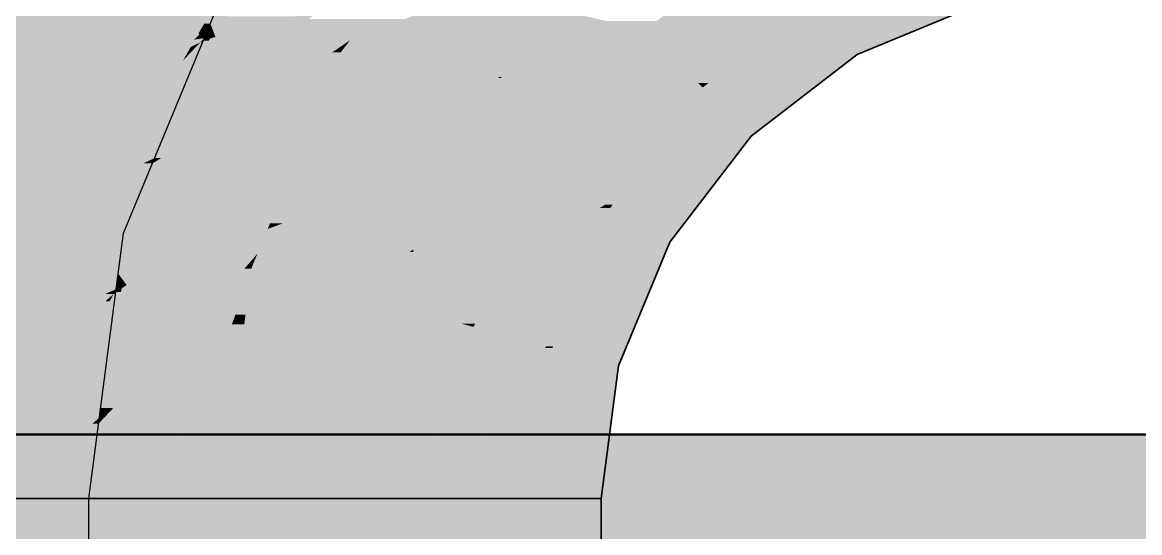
# Model space of a CAD drawing. Extents: x 0 to 756, y -25 to 420.
# Drawn here: x 334.629 to 336.374, y 228.512 to 229.308 of the extents above; entities that cross this region are included whole.
import ezdxf
from ezdxf.lldxf.tags import DXFTag

# ---------------------------------------------------------------- set-up
doc = ezdxf.new("R2010")
doc.units = 0
doc.layers.get('0').update_dxf_attribs({"lineweight": 25})
doc.layers.add('A_Innenwand', color=7, linetype='Continuous', lineweight=25)
doc.layers.add('WAND_HOLZ_NICHT_TRAGEND', color=7, linetype='Continuous', lineweight=13)
doc.layers.add('L_Fortluft', color=7, linetype='Continuous', lineweight=35, true_color=0x993300)
doc.layers.add('L_Fortluft-Shading', color=7, linetype='Continuous', lineweight=35, true_color=0x993300)
tags = doc.linetypes.add('STRICHPUNKT2', pattern=[12.7, 6.35, -3.175, 0, -3.175]).pattern_tags.tags
tags[10:11] = [DXFTag(74, 4), DXFTag(75, 0), DXFTag(340, '0'), DXFTag(46, 0.0), DXFTag(50, 0.0), DXFTag(44, 0.0), DXFTag(45, 0.0)]
tags[8:9] = [DXFTag(74, 4), DXFTag(75, 0), DXFTag(340, '0'), DXFTag(46, 0.0), DXFTag(50, 0.0), DXFTag(44, 0.0), DXFTag(45, 0.0)]
tags[6:7] = [DXFTag(74, 4), DXFTag(75, 0), DXFTag(340, '0'), DXFTag(46, 0.0), DXFTag(50, 0.0), DXFTag(44, 0.0), DXFTag(45, 0.0)]
tags[4:5] = [DXFTag(74, 4), DXFTag(75, 0), DXFTag(340, '0'), DXFTag(46, 0.0), DXFTag(50, 0.0), DXFTag(44, 0.0), DXFTag(45, 0.0)]

# ---------------------------------------------------------------- blocks, each defined once
blk = doc.blocks.new('Shading-A0T78OOXOY', base_point=(333.9329, 227.0065))
at = {"layer": 'L_Fortluft-Shading', "color": 24, "true_color": 0x973200}
for points in [[(334.5862, 228.3768), (334.5468, 228.3768), (334.6718, 228.5649)], [(334.5468, 228.3768), (334.6718, 228.5649), (334.5977, 228.5649)], [(334.5862, 228.3768), (334.7329, 228.5649), (334.6718, 228.5649)], [(334.7329, 228.4665), (334.6561, 228.4665), (334.7329, 228.5649)], [(334.7329, 228.4665), (334.8622, 228.5649), (334.7329, 228.5649)], [(334.7329, 228.4665), (334.94, 228.5649), (334.8622, 228.5649)], [(334.9081, 228.4665), (334.7329, 228.4665), (334.94, 228.5649)], [(334.94, 228.4701), (334.9092, 228.4701), (334.94, 228.5649)]]:
    blk.add_solid(points, dxfattribs=at)
at = {"layer": 'L_Fortluft-Shading', "color": 24, "true_color": 0x923000}
for points in [[(334.94, 228.4701), (335.0244, 228.5649), (334.94, 228.5649)], [(335.0817, 228.4701), (334.94, 228.4701), (335.1329, 228.5649)], [(334.94, 228.4701), (335.1329, 228.5649), (335.0244, 228.5649)], [(335.1329, 228.4493), (335.0704, 228.4493), (335.1329, 228.5649)]]:
    blk.add_solid(points, dxfattribs=at)
at = {"layer": 'L_Fortluft-Shading', "color": 26, "true_color": 0x882d00}
for points in [[(335.1329, 228.4493), (335.2317, 228.5649), (335.1329, 228.5649)], [(335.2673, 228.5431), (335.213, 228.5431), (335.2791, 228.5649)], [(335.213, 228.5431), (335.2791, 228.5649), (335.2317, 228.5649)], [(335.2769, 228.2737), (335.2223, 228.2737), (335.2986, 228.5649)], [(335.2929, 228.5431), (335.2673, 228.5431), (335.2986, 228.5649)], [(335.2673, 228.5431), (335.2986, 228.5649), (335.2791, 228.5649)], [(335.2986, 228.3226), (335.2806, 228.3226), (335.2986, 228.5649)], [(335.1329, 228.4493), (335.2673, 228.5431), (335.213, 228.5431)], [(335.2167, 228.4493), (335.1329, 228.4493), (335.2673, 228.5431)], [(335.2277, 228.2942), (335.1329, 228.2942), (335.2929, 228.5431)], [(335.1329, 228.2942), (335.2929, 228.5431), (335.2673, 228.5431)]]:
    blk.add_solid(points, dxfattribs=at)
at = {"layer": 'L_Fortluft-Shading', "color": 26, "true_color": 0x7a2800}
for points in [[(335.2986, 228.3226), (335.4161, 228.5649), (335.2986, 228.5649)], [(335.3851, 228.3226), (335.2986, 228.3226), (335.4258, 228.5649)], [(335.2986, 228.3226), (335.4258, 228.5649), (335.4161, 228.5649)], [(335.4199, 228.0453), (335.3387, 228.0453), (335.4258, 228.5649)], [(335.4258, 228.0881), (335.4203, 228.0881), (335.4258, 228.5649)]]:
    blk.add_solid(points, dxfattribs=at)
at = {"layer": 'L_Fortluft-Shading', "color": 26, "true_color": 0x692300}
for points in [[(335.4258, 228.0881), (335.5057, 228.5649), (335.4258, 228.5649)], [(335.5057, 228.0972), (335.4273, 228.0972), (335.5057, 228.5649)]]:
    blk.add_solid(points, dxfattribs=at)
at = {"layer": 'L_Fortluft-Shading', "color": 28, "true_color": 0x561c00}
for points in [[(335.5329, 228.1508), (335.5057, 228.1508), (335.5329, 228.5649)], [(335.5057, 228.1508), (335.5329, 228.5649), (335.5057, 228.5649)]]:
    blk.add_solid(points, dxfattribs=at)
blk = doc.blocks.new('Shading-A0T78OP1OY', base_point=(334.6686, 229.7224))
at = {"layer": 'L_Fortluft-Shading', "color": 24, "true_color": 0x983200}
for points in [[(334.9061, 229.2894), (334.6938, 229.2894), (334.7469, 229.4177)], [(334.9044, 229.2907), (334.9473, 229.3649), (334.8124, 229.3649)], [(334.9229, 229.3059), (334.9132, 229.3059), (334.9473, 229.3649)], [(334.9229, 229.3059), (334.9927, 229.3387), (334.9364, 229.3387)], [(334.9936, 229.3059), (334.9229, 229.3059), (335.0293, 229.3176)], [(334.9229, 229.3059), (335.0293, 229.3176), (334.9477, 229.3176)], [(335.0592, 229.3003), (334.9765, 229.3003), (335.0293, 229.3176)], [(335.0592, 229.3003), (335.0556, 229.3176), (335.0293, 229.3176)], [(335.0592, 229.3003), (335.0942, 229.3262), (335.0538, 229.3262)], [(334.9074, 229.2907), (334.9044, 229.2907), (334.9229, 229.3059)], [(334.9044, 229.2907), (334.9229, 229.3059), (334.9132, 229.3059)], [(334.916, 229.2894), (334.9061, 229.2894), (334.9229, 229.3059)], [(334.9308, 229.2854), (334.9143, 229.2854), (334.9229, 229.3059)], [(334.9308, 229.2854), (334.9936, 229.3059), (334.9229, 229.3059)], [(334.9308, 229.2854), (335.0592, 229.3003), (334.9765, 229.3003)], [(335.0851, 229.2854), (334.9308, 229.2854), (335.0592, 229.3003)], [(335.0592, 229.3003), (335.1663, 229.3131), (335.0764, 229.3131)], [(335.1565, 229.3003), (335.0592, 229.3003), (335.1663, 229.3131)], [(335.0943, 229.2801), (335.1565, 229.3003), (335.0592, 229.3003)], [(335.1409, 229.2801), (335.0943, 229.2801), (335.1565, 229.3003)], [(334.8976, 229.2811), (334.6904, 229.2811), (334.9061, 229.2894)], [(334.6904, 229.2811), (334.9061, 229.2894), (334.6938, 229.2894)], [(334.9075, 229.2771), (334.8703, 229.2771), (334.9135, 229.2834)], [(334.8976, 229.2811), (334.9135, 229.2834), (334.9, 229.2834)], [(334.9135, 229.2834), (334.9, 229.2834), (334.9061, 229.2894)], [(334.9061, 229.2894), (334.9074, 229.2907), (334.9044, 229.2907)], [(334.9135, 229.2834), (334.916, 229.2894), (334.9061, 229.2894)], [(334.9118, 229.2792), (334.9095, 229.2792), (334.9135, 229.2834)], [(334.9118, 229.2792), (334.922, 229.2825), (334.9132, 229.2825)], [(334.9205, 229.2792), (334.9118, 229.2792), (334.922, 229.2825)], [(335.115, 229.2626), (334.9128, 229.2626), (334.922, 229.2825)], [(334.922, 229.2825), (334.9132, 229.2825), (334.9135, 229.2834)], [(334.9135, 229.2834), (334.9308, 229.2854), (334.9143, 229.2854)], [(334.9247, 229.2834), (334.9135, 229.2834), (334.9308, 229.2854)], [(334.922, 229.2825), (334.9247, 229.2834), (334.9135, 229.2834)], [(335.0901, 229.2825), (334.922, 229.2825), (335.0851, 229.2854)], [(334.922, 229.2825), (335.0851, 229.2854), (334.9308, 229.2854)], [(335.1196, 229.2655), (335.0901, 229.2825), (334.922, 229.2825)], [(335.1196, 229.2655), (335.0875, 229.2655), (334.922, 229.2825)], [(334.7268, 229.141), (334.6323, 229.141), (334.8922, 229.2695)], [(334.6769, 229.2487), (334.8976, 229.2811), (334.6904, 229.2811)], [(334.85, 229.2487), (334.6769, 229.2487), (334.9075, 229.2771)], [(334.6769, 229.2487), (334.9075, 229.2771), (334.8703, 229.2771)], [(334.836, 229.0962), (334.7936, 229.0962), (334.9109, 229.2771)], [(334.7936, 229.0962), (334.9109, 229.2771), (334.9075, 229.2771)], [(334.836, 229.0962), (334.9205, 229.2792), (334.9118, 229.2792)], [(334.8798, 229.248), (334.8645, 229.248), (334.8922, 229.2695)], [(334.8892, 229.248), (334.8798, 229.248), (334.9075, 229.2771)], [(334.8798, 229.248), (334.9003, 229.2695), (334.8922, 229.2695)], [(334.9003, 229.2695), (334.8922, 229.2695), (334.9075, 229.2771)], [(334.9075, 229.2771), (334.9118, 229.2792), (334.9095, 229.2792)], [(334.9109, 229.2771), (334.9075, 229.2771), (334.9118, 229.2792)], [(335.115, 229.2626), (335.1196, 229.2655), (335.0875, 229.2655)], [(335.1196, 229.2655), (335.1409, 229.2801), (335.0943, 229.2801)], [(335.1245, 229.2626), (335.115, 229.2626), (335.1196, 229.2655)], [(335.1297, 229.2655), (335.1196, 229.2655), (335.1409, 229.2801)], [(335.1266, 229.2614), (335.1297, 229.2655), (335.1196, 229.2655)], [(334.6745, 229.0327), (334.5875, 229.0327), (334.8798, 229.248)], [(334.5875, 229.0327), (334.8798, 229.248), (334.8645, 229.248)], [(334.6323, 229.141), (334.85, 229.2487), (334.6769, 229.2487)], [(334.7764, 229.0689), (334.709, 229.0689), (334.8798, 229.248)], [(334.7764, 229.0689), (334.8892, 229.248), (334.8798, 229.248)], [(334.8609, 229.1054), (334.8402, 229.1054), (335.115, 229.2626)], [(334.8402, 229.1054), (335.115, 229.2626), (334.9128, 229.2626)], [(335.0739, 229.1838), (334.9876, 229.1838), (335.1266, 229.2614)], [(334.9876, 229.1838), (335.1266, 229.2614), (335.1131, 229.2614)], [(335.0981, 229.1927), (335.08, 229.1927), (335.1266, 229.2614)], [(335.1266, 229.2614), (335.1131, 229.2614), (335.115, 229.2626)], [(335.1266, 229.2614), (335.1245, 229.2626), (335.115, 229.2626)], [(334.8609, 229.1054), (335.0739, 229.1838), (334.9876, 229.1838)], [(334.9524, 229.0047), (334.9216, 229.0047), (335.0739, 229.1838)], [(335.0471, 229.0694), (334.9963, 229.0694), (335.0945, 229.1838)], [(334.9963, 229.0694), (335.0945, 229.1838), (335.0739, 229.1838)], [(335.0278, 229.1296), (334.9981, 229.1296), (335.0739, 229.1838)], [(335.0554, 229.1706), (335.0381, 229.1706), (335.0739, 229.1838)], [(335.0739, 229.1838), (335.0981, 229.1927), (335.08, 229.1927)], [(335.0945, 229.1838), (335.0739, 229.1838), (335.0981, 229.1927)], [(334.9981, 229.1296), (334.9267, 229.1296), (335.0381, 229.1706)], [(334.9981, 229.1296), (335.0554, 229.1706), (335.0381, 229.1706)], [(334.5875, 229.0327), (334.7268, 229.141), (334.6323, 229.141)], [(334.8513, 228.9791), (334.7874, 228.9791), (334.9981, 229.1296)], [(334.8882, 228.9655), (334.8381, 228.9655), (335.0278, 229.1296)], [(334.8381, 228.9655), (335.0278, 229.1296), (334.9981, 229.1296)], [(334.9642, 229.1054), (334.8609, 229.1054), (334.9981, 229.1296)], [(334.8609, 229.1054), (334.9981, 229.1296), (334.9267, 229.1296)], [(334.7764, 229.0689), (334.836, 229.0962), (334.7936, 229.0962)], [(334.8325, 229.0878), (334.8176, 229.0878), (334.836, 229.0962)], [(334.9396, 229.0878), (334.8325, 229.0878), (334.9642, 229.1054)], [(334.8325, 229.0878), (334.9642, 229.1054), (334.8609, 229.1054)], [(334.8325, 229.0878), (334.8461, 229.0962), (334.836, 229.0962)], [(334.836, 229.0962), (334.8609, 229.1054), (334.8402, 229.1054)], [(334.8461, 229.0962), (334.836, 229.0962), (334.8609, 229.1054)], [(334.7499, 229.0141), (334.6568, 229.0141), (334.8325, 229.0878)], [(334.6568, 229.0141), (334.8325, 229.0878), (334.8176, 229.0878)], [(334.794, 228.9949), (334.7285, 228.9949), (334.8325, 229.0878)], [(334.7874, 228.9791), (334.9396, 229.0878), (334.8325, 229.0878)], [(334.6568, 229.0141), (334.7764, 229.0689), (334.709, 229.0689)], [(334.9524, 229.0047), (335.0471, 229.0694), (334.9963, 229.0694)], [(335.0203, 229.0047), (334.9524, 229.0047), (335.0471, 229.0694)], [(334.6568, 229.0141), (334.585, 229.0141), (334.5875, 229.0327)], [(334.6568, 229.0141), (334.6745, 229.0327), (334.5875, 229.0327)], [(334.5803, 228.9782), (334.6568, 229.0141), (334.585, 229.0141)], [(334.7285, 228.9949), (334.6159, 228.9949), (334.6568, 229.0141)], [(334.7285, 228.9949), (334.7499, 229.0141), (334.6568, 229.0141)], [(334.8789, 228.9545), (334.9524, 229.0047), (334.9216, 229.0047)], [(334.9183, 228.9545), (334.8789, 228.9545), (334.9524, 229.0047)], [(335.0124, 228.9856), (334.9394, 228.9856), (335.0203, 229.0047)], [(334.9394, 228.9856), (335.0203, 229.0047), (334.9524, 229.0047)], [(334.711, 228.9782), (334.5803, 228.9782), (334.7285, 228.9949)], [(334.5803, 228.9782), (334.7285, 228.9949), (334.6159, 228.9949)], [(334.7874, 228.9791), (334.7119, 228.9791), (334.7285, 228.9949)], [(334.7874, 228.9791), (334.794, 228.9949), (334.7285, 228.9949)], [(334.6054, 228.8355), (334.5615, 228.8355), (334.7874, 228.9791)], [(334.5615, 228.8355), (334.7874, 228.9791), (334.7119, 228.9791)], [(334.5615, 228.8355), (334.711, 228.9782), (334.5803, 228.9782)], [(334.7759, 228.8915), (334.6765, 228.8915), (334.7874, 228.9791)], [(334.8381, 228.9655), (334.7857, 228.9655), (334.7874, 228.9791)], [(334.8381, 228.9655), (334.8513, 228.9791), (334.7874, 228.9791)], [(334.9123, 228.9456), (335.0124, 228.9856), (334.9394, 228.9856)], [(334.9965, 228.9472), (334.9162, 228.9472), (335.0124, 228.9856)], [(334.7791, 228.9157), (334.8381, 228.9655), (334.7857, 228.9655)], [(334.8194, 228.9157), (334.7791, 228.9157), (334.8789, 228.9545)], [(334.7791, 228.9157), (334.8789, 228.9545), (334.8251, 228.9545)], [(334.8789, 228.9545), (334.8251, 228.9545), (334.8381, 228.9655)], [(334.8789, 228.9545), (334.8882, 228.9655), (334.8381, 228.9655)], [(334.9123, 228.9456), (334.8652, 228.9456), (334.8789, 228.9545)], [(334.9123, 228.9456), (334.9183, 228.9545), (334.8789, 228.9545)], [(334.7921, 228.898), (334.9123, 228.9456), (334.8652, 228.9456)], [(334.9796, 228.9276), (334.8667, 228.9276), (334.9123, 228.9456)], [(334.9951, 228.9456), (334.9123, 228.9456), (334.9965, 228.9472)], [(334.9123, 228.9456), (334.9965, 228.9472), (334.9162, 228.9472)], [(334.9796, 228.9276), (334.9951, 228.9456), (334.9123, 228.9456)], [(334.9883, 228.9276), (334.9796, 228.9276), (334.9965, 228.9472)], [(334.947, 228.8929), (334.7843, 228.8929), (334.976, 228.9236)], [(334.7843, 228.8929), (334.976, 228.9236), (334.9575, 228.9236)], [(334.813, 228.898), (334.7921, 228.898), (334.9796, 228.9276)], [(334.7921, 228.898), (334.9796, 228.9276), (334.8667, 228.9276)], [(334.9566, 228.8368), (334.8943, 228.8368), (334.9868, 228.9236)], [(334.8943, 228.8368), (334.9868, 228.9236), (334.976, 228.9236)], [(334.976, 228.9236), (334.9575, 228.9236), (334.9796, 228.9276)], [(334.9778, 228.8517), (334.9618, 228.8517), (334.9875, 228.9255)], [(334.976, 228.9236), (334.9875, 228.9255), (334.9777, 228.9255)], [(334.9868, 228.9236), (334.976, 228.9236), (334.9875, 228.9255)], [(334.9875, 228.9255), (334.9777, 228.9255), (334.9796, 228.9276)], [(334.9875, 228.9255), (334.9883, 228.9276), (334.9796, 228.9276)], [(334.7921, 228.898), (334.7768, 228.898), (334.7791, 228.9157)], [(334.7921, 228.898), (334.8194, 228.9157), (334.7791, 228.9157)], [(334.5564, 228.7968), (334.7759, 228.8915), (334.6765, 228.8915)], [(334.6727, 228.7968), (334.5564, 228.7968), (334.7717, 228.8839)], [(334.5564, 228.7968), (334.7717, 228.8839), (334.7581, 228.8839)], [(334.7495, 228.6907), (334.7119, 228.6907), (334.7749, 228.8839)], [(334.7119, 228.6907), (334.7749, 228.8839), (334.7717, 228.8839)], [(334.7495, 228.6907), (334.7833, 228.887), (334.7753, 228.887)], [(334.7712, 228.706), (334.7521, 228.706), (334.947, 228.8929)], [(334.7521, 228.706), (334.947, 228.8929), (334.7843, 228.8929)], [(334.7608, 228.8486), (334.7525, 228.8486), (334.7717, 228.8839)], [(334.7717, 228.8839), (334.7581, 228.8839), (334.7759, 228.8915)], [(334.7656, 228.8726), (334.7589, 228.8726), (334.7717, 228.8839)], [(334.7717, 228.8839), (334.7753, 228.887), (334.7735, 228.887)], [(334.7749, 228.8839), (334.7717, 228.8839), (334.7753, 228.887)], [(334.7753, 228.887), (334.7735, 228.887), (334.7759, 228.8915)], [(334.7833, 228.887), (334.7753, 228.887), (334.7843, 228.8929)], [(334.7753, 228.887), (334.7823, 228.8915), (334.7759, 228.8915)], [(334.7759, 228.8915), (334.7921, 228.898), (334.7768, 228.898)], [(334.7823, 228.8915), (334.7759, 228.8915), (334.7843, 228.8929)], [(334.7759, 228.8915), (334.7843, 228.8929), (334.7794, 228.8929)], [(334.7843, 228.8929), (334.7794, 228.8929), (334.7921, 228.898)], [(334.7843, 228.8929), (334.813, 228.898), (334.7921, 228.898)], [(334.6139, 228.6812), (334.5412, 228.6812), (334.7589, 228.8726)], [(334.7408, 228.8486), (334.7525, 228.8486), (334.7589, 228.8726)], [(334.7525, 228.8486), (334.7656, 228.8726), (334.7589, 228.8726)], [(334.5259, 228.5649), (334.5977, 228.5649), (334.7408, 228.8486)], [(334.5977, 228.5649), (334.7408, 228.8486), (334.7525, 228.8486)], [(334.699, 228.6488), (334.6435, 228.6488), (334.7525, 228.8486)], [(334.699, 228.6488), (334.7608, 228.8486), (334.7525, 228.8486)], [(334.9566, 228.8368), (334.9778, 228.8517), (334.9618, 228.8517)], [(334.9758, 228.8368), (334.9566, 228.8368), (334.9778, 228.8517)], [(334.7712, 228.706), (334.9566, 228.8368), (334.8943, 228.8368)], [(334.8856, 228.6324), (334.8597, 228.6324), (334.9566, 228.8368)], [(334.8975, 228.7649), (334.9225, 228.7649), (334.9566, 228.8368)], [(334.9603, 228.7194), (334.9158, 228.7194), (334.9758, 228.8368)], [(334.9158, 228.7194), (334.9758, 228.8368), (334.9566, 228.8368)], [(334.9385, 228.8148), (334.9254, 228.8148), (334.9566, 228.8368)], [(334.8975, 228.7649), (334.8547, 228.7649), (334.9254, 228.8148)], [(334.8975, 228.7649), (334.9385, 228.8148), (334.9254, 228.8148)], [(334.5412, 228.6812), (334.6727, 228.7968), (334.5564, 228.7968)], [(334.7329, 228.5649), (334.7854, 228.5649), (334.8975, 228.7649)], [(334.7712, 228.706), (334.8975, 228.7649), (334.8547, 228.7649)], [(334.849, 228.706), (334.7712, 228.706), (334.8975, 228.7649)], [(334.7854, 228.5649), (334.8276, 228.5649), (334.8975, 228.7649)], [(334.8276, 228.5649), (334.8975, 228.7649), (334.9225, 228.7649)], [(334.8856, 228.6324), (334.9603, 228.7194), (334.9158, 228.7194)], [(334.9489, 228.6324), (334.8856, 228.6324), (334.9603, 228.7194)], [(334.699, 228.6488), (334.7495, 228.6907), (334.7119, 228.6907)], [(334.7386, 228.6816), (334.7483, 228.6816), (334.7495, 228.6907)], [(334.829, 228.6816), (334.7483, 228.6816), (334.849, 228.706)], [(334.7483, 228.6816), (334.849, 228.706), (334.7712, 228.706)], [(334.7483, 228.6816), (334.7568, 228.6907), (334.7495, 228.6907)], [(334.7495, 228.6907), (334.7712, 228.706), (334.7521, 228.706)], [(334.7568, 228.6907), (334.7495, 228.6907), (334.7712, 228.706)], [(334.5977, 228.5649), (334.6718, 228.5649), (334.7386, 228.6816)], [(334.6718, 228.5649), (334.7386, 228.6816), (334.7483, 228.6816)], [(334.6718, 228.5649), (334.7329, 228.5649), (334.7483, 228.6816)], [(334.7329, 228.5649), (334.829, 228.6816), (334.7483, 228.6816)], [(334.5977, 228.5649), (334.699, 228.6488), (334.6435, 228.6488)], [(334.8276, 228.5649), (334.8856, 228.6324), (334.8597, 228.6324)], [(334.8276, 228.5649), (334.8622, 228.5649), (334.8856, 228.6324)], [(334.8622, 228.5649), (334.9485, 228.6295), (334.8846, 228.6295)], [(334.9485, 228.6295), (334.8846, 228.6295), (334.9489, 228.6324)], [(334.8846, 228.6295), (334.9489, 228.6324), (334.8856, 228.6324)], [(334.8933, 228.5883), (334.9431, 228.5883), (334.9485, 228.6295)], [(334.8622, 228.5649), (334.9319, 228.5649), (334.8933, 228.5883)], [(334.9319, 228.5649), (334.8933, 228.5883), (334.9431, 228.5883)], [(334.9319, 228.5649), (334.94, 228.5649), (334.9431, 228.5883)]]:
    blk.add_solid(points, dxfattribs=at)
at = {"layer": 'L_Fortluft-Shading', "color": 24, "true_color": 0x933100}
for points in [[(334.6769, 229.2487), (334.4699, 229.2487), (334.7205, 229.3539)], [(334.4699, 229.2487), (334.7205, 229.3539), (334.5135, 229.3539)], [(335.3761, 229.2723), (335.3017, 229.2723), (335.4255, 229.3367)], [(335.3167, 229.2801), (335.1409, 229.2801), (335.3938, 229.3202)], [(335.1409, 229.2801), (335.3938, 229.3202), (335.2442, 229.3202)], [(335.1409, 229.2801), (335.2259, 229.3131), (335.1663, 229.3131)], [(335.159, 229.2614), (335.1266, 229.2614), (335.1409, 229.2801)], [(335.1997, 229.2192), (335.3167, 229.2801), (335.1409, 229.2801)], [(335.1997, 229.2192), (335.3761, 229.2723), (335.3017, 229.2723)], [(335.3354, 229.2192), (335.1997, 229.2192), (335.3761, 229.2723)], [(334.4533, 229.2087), (334.6769, 229.2487), (334.4699, 229.2487)], [(334.6404, 229.2087), (334.4533, 229.2087), (334.6769, 229.2487)], [(334.6323, 229.141), (334.5785, 229.141), (334.6769, 229.2487)], [(335.1997, 229.2192), (335.1091, 229.2192), (335.1266, 229.2614)], [(335.1997, 229.2192), (335.159, 229.2614), (335.1266, 229.2614)], [(335.0981, 229.1927), (335.1997, 229.2192), (335.1091, 229.2192)], [(335.2249, 229.2047), (335.1439, 229.2047), (335.1997, 229.2192)], [(335.2219, 229.2064), (335.3354, 229.2192), (335.1997, 229.2192)], [(335.3255, 229.2064), (335.2219, 229.2064), (335.3354, 229.2192)], [(334.5252, 229.0826), (334.4011, 229.0826), (334.6404, 229.2087)], [(334.4011, 229.0826), (334.6404, 229.2087), (334.4533, 229.2087)], [(335.1372, 229.1927), (335.0981, 229.1927), (335.1439, 229.2047)], [(335.2744, 229.1761), (335.1279, 229.1761), (335.2249, 229.2047)], [(335.1279, 229.1761), (335.2249, 229.2047), (335.1439, 229.2047)], [(335.2744, 229.1761), (335.3255, 229.2064), (335.2219, 229.2064)], [(335.3022, 229.1761), (335.2744, 229.1761), (335.3255, 229.2064)], [(335.0756, 229.0828), (335.0526, 229.0828), (335.1372, 229.1927)], [(335.0526, 229.0828), (335.1372, 229.1927), (335.0981, 229.1927)], [(335.0756, 229.0828), (335.2744, 229.1761), (335.1279, 229.1761)], [(335.1648, 229.0828), (335.0756, 229.0828), (335.2937, 229.1649)], [(335.0756, 229.0828), (335.2937, 229.1649), (335.2508, 229.1649)], [(335.2567, 229.0755), (335.1534, 229.0755), (335.2937, 229.1649)], [(335.2937, 229.1649), (335.2508, 229.1649), (335.2744, 229.1761)], [(335.2937, 229.1649), (335.3022, 229.1761), (335.2744, 229.1761)], [(334.5008, 229.0559), (334.6323, 229.141), (334.5785, 229.141)], [(334.5971, 229.0559), (334.5008, 229.0559), (334.6323, 229.141)], [(335.0261, 228.9944), (335.1648, 229.0828), (335.0756, 229.0828)], [(335.0361, 228.9944), (335.0261, 228.9944), (335.2567, 229.0755)], [(335.0261, 228.9944), (335.2567, 229.0755), (335.1534, 229.0755)], [(335.0471, 229.0694), (335.0756, 229.0828), (335.0526, 229.0828)], [(335.0681, 229.0694), (335.0471, 229.0694), (335.0756, 229.0828)], [(335.188, 229.0127), (335.0858, 229.0127), (335.2567, 229.0755)], [(335.2256, 229.0005), (335.1748, 229.0005), (335.2567, 229.0755)], [(335.0261, 228.9944), (335.016, 228.9944), (335.0681, 229.0694)], [(335.016, 228.9944), (335.0681, 229.0694), (335.0471, 229.0694)], [(335.1165, 228.9472), (334.9965, 228.9472), (335.188, 229.0127)], [(334.9965, 228.9472), (335.188, 229.0127), (335.0858, 229.0127)], [(335.0489, 228.9856), (335.0124, 228.9856), (335.0858, 229.0127)], [(335.0124, 228.9856), (335.0261, 228.9944), (335.016, 228.9944)], [(335.0124, 228.9856), (335.0235, 228.9897), (335.0188, 228.9897)], [(335.0235, 228.9897), (335.0188, 228.9897), (335.0261, 228.9944)], [(335.0235, 228.9897), (335.0361, 228.9944), (335.0261, 228.9944)], [(335.069, 228.9036), (335.2256, 229.0005), (335.1748, 229.0005)], [(335.1938, 228.9238), (335.1016, 228.9238), (335.2256, 229.0005)], [(334.9965, 228.9472), (335.0489, 228.9856), (335.0124, 228.9856)], [(335.0326, 228.9255), (334.9875, 228.9255), (334.9965, 228.9472)], [(335.069, 228.9036), (335.1165, 228.9472), (334.9965, 228.9472)], [(335.069, 228.9036), (334.9846, 228.9036), (334.9875, 228.9255)], [(335.069, 228.9036), (335.0326, 228.9255), (334.9875, 228.9255)], [(335.1741, 228.9036), (335.069, 228.9036), (335.1938, 228.9238)], [(335.069, 228.9036), (335.1938, 228.9238), (335.1016, 228.9238)], [(335.1762, 228.8813), (335.1523, 228.8813), (335.1938, 228.9238)], [(334.9778, 228.8517), (335.069, 228.9036), (334.9846, 228.9036)], [(335.1523, 228.8813), (335.0297, 228.8813), (335.069, 228.9036)], [(335.1523, 228.8813), (335.1741, 228.9036), (335.069, 228.9036)], [(335.1173, 228.8517), (334.9778, 228.8517), (335.1523, 228.8813)], [(334.9778, 228.8517), (335.1523, 228.8813), (335.0297, 228.8813)], [(335.1738, 228.8755), (335.1455, 228.8755), (335.1523, 228.8813)], [(335.1738, 228.8755), (335.1762, 228.8813), (335.1523, 228.8813)], [(335.0308, 228.7194), (334.9603, 228.7194), (335.1738, 228.8755)], [(334.9603, 228.7194), (335.1738, 228.8755), (335.1455, 228.8755)], [(335.1612, 228.7796), (335.0859, 228.7796), (335.1738, 228.8755)], [(334.9603, 228.7194), (335.1173, 228.8517), (334.9778, 228.8517)], [(334.9485, 228.6295), (335.1612, 228.7796), (335.0859, 228.7796)], [(335.0943, 228.6746), (335.0125, 228.6746), (335.1612, 228.7796)], [(335.1506, 228.6991), (335.1099, 228.6991), (335.1612, 228.7796)], [(334.9485, 228.6295), (335.0308, 228.7194), (334.9603, 228.7194)], [(335.0244, 228.5649), (335.1506, 228.6991), (335.1099, 228.6991)], [(335.0732, 228.6168), (335.1398, 228.6168), (335.1506, 228.6991)], [(335.0392, 228.5883), (334.9431, 228.5883), (335.0943, 228.6746)], [(334.9431, 228.5883), (335.0943, 228.6746), (335.0125, 228.6746)], [(334.9762, 228.6295), (334.9485, 228.6295), (335.0125, 228.6746)], [(334.9431, 228.5883), (334.9762, 228.6295), (334.9485, 228.6295)], [(335.0244, 228.5649), (335.1107, 228.5649), (335.0732, 228.6168)], [(335.1107, 228.5649), (335.0732, 228.6168), (335.1398, 228.6168)], [(335.1107, 228.5649), (335.1329, 228.5649), (335.1398, 228.6168)], [(334.94, 228.5649), (335.0244, 228.5649), (334.9431, 228.5883)], [(335.0244, 228.5649), (335.0392, 228.5883), (334.9431, 228.5883)]]:
    blk.add_solid(points, dxfattribs=at)
at = {"layer": 'L_Fortluft-Shading', "color": 26, "true_color": 0x882d00}
for points in [[(335.5617, 229.3055), (335.4015, 229.3055), (335.4255, 229.3367)], [(335.3761, 229.2723), (335.5617, 229.3055), (335.4015, 229.3055)], [(335.6016, 229.2963), (335.5106, 229.2963), (335.5617, 229.3055)], [(335.5617, 229.3055), (335.5878, 229.3101), (335.5414, 229.3101)], [(335.5924, 229.3055), (335.5617, 229.3055), (335.5878, 229.3101)], [(335.6016, 229.2963), (335.5924, 229.3055), (335.5617, 229.3055)], [(335.6016, 229.2963), (335.6195, 229.3101), (335.5878, 229.3101)], [(335.5277, 229.2723), (335.3761, 229.2723), (335.6016, 229.2963)], [(335.3761, 229.2723), (335.6016, 229.2963), (335.5106, 229.2963)], [(335.5116, 229.2232), (335.377, 229.2232), (335.6016, 229.2963)], [(335.4937, 229.1557), (335.4286, 229.1557), (335.6016, 229.2963)], [(335.377, 229.2232), (335.3384, 229.2232), (335.3761, 229.2723)], [(335.377, 229.2232), (335.5277, 229.2723), (335.3761, 229.2723)], [(335.3782, 229.1649), (335.2937, 229.1649), (335.3771, 229.221)], [(335.2937, 229.1649), (335.3771, 229.221), (335.3701, 229.221)], [(335.3255, 229.2064), (335.377, 229.2232), (335.3384, 229.2232)], [(335.3503, 229.2064), (335.3255, 229.2064), (335.3701, 229.221)], [(335.3771, 229.221), (335.3701, 229.221), (335.377, 229.2232)], [(335.3792, 229.1156), (335.5116, 229.2232), (335.377, 229.2232)], [(335.2937, 229.1649), (335.3503, 229.2064), (335.3255, 229.2064)], [(335.3792, 229.1156), (335.2732, 229.1156), (335.2937, 229.1649)], [(335.3792, 229.1156), (335.3782, 229.1649), (335.2937, 229.1649)], [(335.3792, 229.1156), (335.4937, 229.1557), (335.4286, 229.1557)], [(335.4651, 229.1185), (335.3876, 229.1185), (335.4937, 229.1557)], [(335.2567, 229.0755), (335.3792, 229.1156), (335.2732, 229.1156)], [(335.4203, 229.0919), (335.3066, 229.0919), (335.3792, 229.1156)], [(335.4602, 229.1156), (335.3792, 229.1156), (335.4651, 229.1185)], [(335.3792, 229.1156), (335.4651, 229.1185), (335.3876, 229.1185)], [(335.4203, 229.0919), (335.4602, 229.1156), (335.3792, 229.1156)], [(335.4447, 229.0919), (335.4203, 229.0919), (335.4651, 229.1185)], [(335.3963, 229.0806), (335.2722, 229.0806), (335.4203, 229.0919)], [(335.2722, 229.0806), (335.4203, 229.0919), (335.3066, 229.0919)], [(335.4372, 229.0821), (335.3995, 229.0821), (335.4203, 229.0919)], [(335.4372, 229.0821), (335.4447, 229.0919), (335.4203, 229.0919)], [(335.3118, 229.0005), (335.2256, 229.0005), (335.4349, 229.0806)], [(335.2256, 229.0005), (335.4349, 229.0806), (335.3963, 229.0806)], [(335.2256, 229.0005), (335.3855, 229.0755), (335.2567, 229.0755)], [(335.344, 228.9534), (335.2393, 228.9534), (335.4372, 229.0821)], [(335.3855, 229.0755), (335.2567, 229.0755), (335.3963, 229.0806)], [(335.2567, 229.0755), (335.3963, 229.0806), (335.2722, 229.0806)], [(335.3694, 228.9184), (335.3187, 228.9184), (335.4372, 229.0821)], [(335.4349, 229.0806), (335.3963, 229.0806), (335.4372, 229.0821)], [(335.3963, 229.0806), (335.4372, 229.0821), (335.3995, 229.0821)], [(335.2393, 228.9534), (335.2061, 228.9534), (335.2256, 229.0005)], [(335.2393, 228.9534), (335.3118, 229.0005), (335.2256, 229.0005)], [(335.1938, 228.9238), (335.2393, 228.9534), (335.2061, 228.9534)], [(335.2404, 228.9494), (335.2332, 228.9494), (335.2393, 228.9534)], [(335.2692, 228.85), (335.344, 228.9534), (335.2393, 228.9534)], [(335.2618, 228.8755), (335.1738, 228.8755), (335.2404, 228.9494)], [(335.1738, 228.8755), (335.2404, 228.9494), (335.2332, 228.9494)], [(335.2126, 228.9238), (335.1938, 228.9238), (335.2332, 228.9494)], [(335.1738, 228.8755), (335.2126, 228.9238), (335.1938, 228.9238)], [(335.2692, 228.85), (335.3694, 228.9184), (335.3187, 228.9184)], [(335.3514, 228.875), (335.3059, 228.875), (335.3694, 228.9184)], [(335.2692, 228.85), (335.1705, 228.85), (335.1738, 228.8755)], [(335.2692, 228.85), (335.2618, 228.8755), (335.1738, 228.8755)], [(335.327, 228.85), (335.2692, 228.85), (335.3514, 228.875)], [(335.2692, 228.85), (335.3514, 228.875), (335.3059, 228.875)], [(335.336, 228.8377), (335.315, 228.8377), (335.3514, 228.875)], [(335.1612, 228.7796), (335.2692, 228.85), (335.1705, 228.85)], [(335.315, 228.8377), (335.2504, 228.8377), (335.2692, 228.85)], [(335.315, 228.8377), (335.327, 228.85), (335.2692, 228.85)], [(335.2668, 228.6571), (335.176, 228.6571), (335.3339, 228.8326)], [(335.2948, 228.8206), (335.2242, 228.8206), (335.315, 228.8377)], [(335.2242, 228.8206), (335.315, 228.8377), (335.2504, 228.8377)], [(335.3107, 228.657), (335.2668, 228.657), (335.3339, 228.8326)], [(335.3231, 228.8206), (335.2948, 228.8206), (335.3339, 228.8326)], [(335.2948, 228.8206), (335.3339, 228.8326), (335.309, 228.8326)], [(335.3339, 228.8326), (335.309, 228.8326), (335.315, 228.8377)], [(335.3339, 228.8326), (335.336, 228.8377), (335.315, 228.8377)], [(335.2138, 228.6991), (335.1506, 228.6991), (335.3231, 228.8206)], [(335.1506, 228.6991), (335.3231, 228.8206), (335.2948, 228.8206)], [(335.2461, 228.7796), (335.1612, 228.7796), (335.2948, 228.8206)], [(335.1612, 228.7796), (335.2948, 228.8206), (335.2242, 228.8206)], [(335.1506, 228.6991), (335.2461, 228.7796), (335.1612, 228.7796)], [(335.176, 228.6571), (335.1451, 228.6571), (335.1506, 228.6991)], [(335.176, 228.6571), (335.2138, 228.6991), (335.1506, 228.6991)], [(335.1398, 228.6168), (335.176, 228.6571), (335.1451, 228.6571)], [(335.1398, 228.6168), (335.2003, 228.6168), (335.176, 228.6571)], [(335.2317, 228.5649), (335.2668, 228.6571), (335.176, 228.6571)], [(335.2317, 228.5649), (335.3107, 228.657), (335.2668, 228.657)], [(335.2707, 228.6104), (335.3046, 228.6104), (335.3107, 228.657)], [(335.1329, 228.5649), (335.2317, 228.5649), (335.1398, 228.6168)], [(335.2317, 228.5649), (335.1398, 228.6168), (335.2003, 228.6168)], [(335.2317, 228.5649), (335.2791, 228.5649), (335.2707, 228.6104)], [(335.2791, 228.5649), (335.2707, 228.6104), (335.3046, 228.6104)], [(335.2791, 228.5649), (335.2986, 228.5649), (335.3046, 228.6104)]]:
    blk.add_solid(points, dxfattribs=at)
at = {"layer": 'L_Fortluft-Shading', "color": 26, "true_color": 0x7a2800}
for points in [[(335.8086, 229.2963), (335.6016, 229.2963), (335.8793, 229.3506)], [(335.6016, 229.2963), (335.7446, 229.3243), (335.638, 229.3243)], [(335.6847, 229.2132), (335.5378, 229.2132), (335.6016, 229.2963)], [(335.6744, 229.2234), (335.8086, 229.2963), (335.6016, 229.2963)], [(335.7137, 229.2234), (335.6744, 229.2234), (335.8086, 229.2963)], [(335.4937, 229.1557), (335.6847, 229.2132), (335.5378, 229.2132)], [(335.6915, 229.2064), (335.6621, 229.2064), (335.6847, 229.2132)], [(335.6847, 229.2132), (335.7137, 229.2234), (335.6744, 229.2234)], [(335.7003, 229.2132), (335.6847, 229.2132), (335.7137, 229.2234)], [(335.6915, 229.2064), (335.7003, 229.2132), (335.6847, 229.2132)], [(335.6182, 229.1185), (335.4651, 229.1185), (335.6915, 229.2064)], [(335.561, 229.1557), (335.4937, 229.1557), (335.6915, 229.2064)], [(335.4937, 229.1557), (335.6915, 229.2064), (335.6621, 229.2064)], [(335.5643, 229.0407), (335.5535, 229.0407), (335.6915, 229.2064)], [(335.4651, 229.1185), (335.561, 229.1557), (335.4937, 229.1557)], [(335.5879, 229.0821), (335.4372, 229.0821), (335.6182, 229.1185)], [(335.4372, 229.0821), (335.6182, 229.1185), (335.4651, 229.1185)], [(335.539, 229.0233), (335.4129, 229.0233), (335.4372, 229.0821)], [(335.539, 229.0233), (335.5879, 229.0821), (335.4372, 229.0821)], [(335.539, 229.0233), (335.5643, 229.0407), (335.5535, 229.0407)], [(335.551, 229.0233), (335.539, 229.0233), (335.5643, 229.0407)], [(335.3694, 228.9184), (335.539, 229.0233), (335.4129, 229.0233)], [(335.5473, 229.0185), (335.5312, 229.0185), (335.539, 229.0233)], [(335.5473, 229.0185), (335.551, 229.0233), (335.539, 229.0233)], [(335.481, 228.875), (335.3514, 228.875), (335.5473, 229.0185)], [(335.4106, 228.9184), (335.3694, 228.9184), (335.5473, 229.0185)], [(335.3694, 228.9184), (335.5473, 229.0185), (335.5312, 229.0185)], [(335.4674, 228.8256), (335.4582, 228.8256), (335.5473, 229.0185)], [(335.3514, 228.875), (335.4106, 228.9184), (335.3694, 228.9184)], [(335.4614, 228.8326), (335.3339, 228.8326), (335.481, 228.875)], [(335.3339, 228.8326), (335.481, 228.875), (335.3514, 228.875)], [(335.4474, 228.8022), (335.3299, 228.8022), (335.3339, 228.8326)], [(335.4474, 228.8022), (335.4614, 228.8326), (335.3339, 228.8326)], [(335.4474, 228.8022), (335.4674, 228.8256), (335.4582, 228.8256)], [(335.4577, 228.8022), (335.4474, 228.8022), (335.4674, 228.8256)], [(335.3046, 228.6104), (335.424, 228.6104), (335.4567, 228.7997)], [(335.3107, 228.657), (335.4474, 228.8022), (335.3299, 228.8022)], [(335.342, 228.657), (335.3107, 228.657), (335.4567, 228.7997)], [(335.3107, 228.657), (335.4567, 228.7997), (335.445, 228.7997)], [(335.4294, 228.5927), (335.4209, 228.5927), (335.4567, 228.7997)], [(335.4567, 228.7997), (335.445, 228.7997), (335.4474, 228.8022)], [(335.4567, 228.7997), (335.4577, 228.8022), (335.4474, 228.8022)], [(335.3046, 228.6104), (335.342, 228.657), (335.3107, 228.657)], [(335.2986, 228.5649), (335.4161, 228.5649), (335.3046, 228.6104)], [(335.4161, 228.5649), (335.3046, 228.6104), (335.424, 228.6104)], [(335.4161, 228.5649), (335.4294, 228.5927), (335.4209, 228.5927)], [(335.4161, 228.5649), (335.4258, 228.5649), (335.4294, 228.5927)]]:
    blk.add_solid(points, dxfattribs=at)
at = {"layer": 'L_Fortluft-Shading', "color": 26, "true_color": 0x692300}
for points in [[(335.9193, 229.2814), (335.7891, 229.2814), (335.8793, 229.3506)], [(335.9193, 229.2814), (336.0864, 229.3506), (335.8793, 229.3506)], [(335.7137, 229.2234), (335.9193, 229.2814), (335.7891, 229.2814)], [(335.8438, 229.2234), (335.7137, 229.2234), (335.9193, 229.2814)], [(335.8216, 229.2064), (335.6915, 229.2064), (335.8438, 229.2234)], [(335.6915, 229.2064), (335.8438, 229.2234), (335.7137, 229.2234)], [(335.748, 229.1499), (335.6481, 229.1499), (335.6915, 229.2064)], [(335.748, 229.1499), (335.8216, 229.2064), (335.6915, 229.2064)], [(335.5643, 229.0407), (335.748, 229.1499), (335.6481, 229.1499)], [(335.6642, 229.0407), (335.5643, 229.0407), (335.748, 229.1499)], [(335.6472, 229.0185), (335.5473, 229.0185), (335.6642, 229.0407)], [(335.5473, 229.0185), (335.6642, 229.0407), (335.5643, 229.0407)], [(335.6165, 228.9786), (335.5307, 228.9786), (335.5473, 229.0185)], [(335.6165, 228.9786), (335.6472, 229.0185), (335.5473, 229.0185)], [(335.4674, 228.8256), (335.6165, 228.9786), (335.5307, 228.9786)], [(335.5532, 228.8256), (335.4674, 228.8256), (335.6165, 228.9786)], [(335.5424, 228.7997), (335.4567, 228.7997), (335.5532, 228.8256)], [(335.4567, 228.7997), (335.5532, 228.8256), (335.4674, 228.8256)], [(335.5339, 228.7791), (335.4539, 228.7791), (335.4567, 228.7997)], [(335.5339, 228.7791), (335.5424, 228.7997), (335.4567, 228.7997)], [(335.4294, 228.5927), (335.5339, 228.7791), (335.4539, 228.7791)], [(335.4294, 228.5927), (335.5093, 228.5927), (335.5339, 228.7791)], [(335.4258, 228.5649), (335.5057, 228.5649), (335.4294, 228.5927)], [(335.5057, 228.5649), (335.4294, 228.5927), (335.5093, 228.5927)]]:
    blk.add_solid(points, dxfattribs=at)
at = {"layer": 'L_Fortluft-Shading', "color": 28, "true_color": 0x561c00}
for points in [[(335.9899, 229.2814), (335.9193, 229.2814), (336.1259, 229.3377)], [(335.9193, 229.2814), (336.1259, 229.3377), (336.0553, 229.3377)], [(335.9329, 229.2578), (335.8886, 229.2578), (335.9193, 229.2814)], [(335.9329, 229.2578), (335.9899, 229.2814), (335.9193, 229.2814)], [(335.7924, 229.1499), (335.748, 229.1499), (335.9329, 229.2578)], [(335.748, 229.1499), (335.9329, 229.2578), (335.8886, 229.2578)], [(335.7672, 229.1306), (335.7332, 229.1306), (335.748, 229.1499)], [(335.7672, 229.1306), (335.7924, 229.1499), (335.748, 229.1499)], [(335.6506, 228.9786), (335.6165, 228.9786), (335.7672, 229.1306)], [(335.6165, 228.9786), (335.7672, 229.1306), (335.7332, 229.1306)], [(335.6401, 228.965), (335.6109, 228.965), (335.6165, 228.9786)], [(335.6401, 228.965), (335.6506, 228.9786), (335.6165, 228.9786)], [(335.5631, 228.7791), (335.5339, 228.7791), (335.6401, 228.965)], [(335.5339, 228.7791), (335.6401, 228.965), (335.6109, 228.965)], [(335.5329, 228.772), (335.5602, 228.772), (335.5339, 228.7791)], [(335.5602, 228.772), (335.5631, 228.7791), (335.5339, 228.7791)], [(335.5057, 228.5649), (335.5329, 228.5649), (335.5329, 228.772)], [(335.5329, 228.5649), (335.5329, 228.772), (335.5602, 228.772)]]:
    blk.add_solid(points, dxfattribs=at)
blk = doc.blocks.new('Referenz-A0T78OQ1OY')
at = {"layer": 'WAND_HOLZ_NICHT_TRAGEND', "color": 0, "lineweight": 50}
for p, q in [((295.4792, 228.6649), (387.2792, 228.6649)), ((387.2792, 228.6649), (295.4792, 228.6649)), ((337.8329, 228.6649), (333.8329, 228.6649)), ((333.8329, 228.6649), (337.8329, 228.6649))]:
    blk.add_line(p, q, dxfattribs=at)
at = {"layer": 'WAND_HOLZ_NICHT_TRAGEND', "color": 0, "lineweight": 18}
for points in [[(333.8329, 208.6309), (337.8329, 208.6309), (333.8329, 228.6649)], [(337.8329, 208.6309), (337.8329, 228.6649), (333.8329, 228.6649)]]:
    blk.add_solid(points, dxfattribs=at)
blk = doc.blocks.new('Wand-A0T78OTBOY', base_point=(296.2792, 228.6649))
at = {"color": 0, "linetype": 'ByBlock', "lineweight": -2, "ltscale": 0.25}
blk.add_line((296.2792, 228.6649), (387.2792, 228.6649), dxfattribs=at)
blk = doc.blocks.new('Bogen-A0T78OU5OY', base_point=(333.9329, 226.1649))
at = {"color": 0, "linetype": 'ByBlock', "lineweight": -2, "ltscale": 0.35}
for p, q in [((334.7329, 228.5649), (334.5259, 228.5649)), ((334.7329, 228.5649), (334.94, 228.5649)), ((334.94, 228.5649), (335.1329, 228.5649)), ((335.1329, 228.5649), (335.2986, 228.5649)), ((335.2986, 228.5649), (335.4258, 228.5649)), ((335.4258, 228.5649), (335.5057, 228.5649)), ((335.5057, 228.5649), (335.5329, 228.5649)), ((335.5329, 228.1508), (335.5329, 228.5649))]:
    blk.add_line(p, q, dxfattribs=at)
at = {"color": 0, "linetype": 'STRICHPUNKT2', "lineweight": 25, "ltscale": 0.25}
blk.add_line((334.7329, 228.1508), (334.7329, 228.5649), dxfattribs=at)
blk = doc.blocks.new('Bogen-A0T78OU7OY', base_point=(333.9329, 228.5649))
at = {"color": 0, "linetype": 'STRICHPUNKT2', "lineweight": 25, "ltscale": 0.25}
for p, q in [((334.7875, 228.9791), (334.9473, 229.3649)), ((334.7329, 228.5649), (334.7875, 228.9791))]:
    blk.add_line(p, q, dxfattribs=at)
at = {"color": 0, "linetype": 'ByBlock', "lineweight": -2, "ltscale": 0.35}
for p, q in [((335.9329, 229.2578), (336.1259, 229.3377)), ((335.7672, 229.1306), (335.9329, 229.2578)), ((335.6401, 228.9649), (335.7672, 229.1306)), ((335.5602, 228.772), (335.6401, 228.9649)), ((335.5329, 228.5649), (335.5602, 228.772)), ((334.5259, 228.5649), (334.7329, 228.5649)), ((334.7329, 228.5649), (334.94, 228.5649)), ((334.94, 228.5649), (335.1329, 228.5649)), ((335.1329, 228.5649), (335.2986, 228.5649)), ((335.2986, 228.5649), (335.4258, 228.5649)), ((335.4258, 228.5649), (335.5057, 228.5649)), ((335.5057, 228.5649), (335.5329, 228.5649))]:
    blk.add_line(p, q, dxfattribs=at)

msp = doc.modelspace()

# ---------------------------------------------------------------- block references
at = {"color": 8, "lineweight": 25, "ltscale": 0.25, "true_color": 0x808080}
msp.add_blockref('Referenz-A0T78OQ1OY', (0, 0), dxfattribs=at)
at = {"layer": 'A_Innenwand', "ltscale": 0.25}
msp.add_blockref('Wand-A0T78OTBOY', (296.2792, 228.6649), dxfattribs=at)
at = {"layer": 'L_Fortluft'}
for name, p in [('Shading-A0T78OP1OY', (334.6686, 229.7224)), ('Shading-A0T78OOXOY', (333.9329, 227.0065))]:
    msp.add_blockref(name, p, dxfattribs=at)
at = {"layer": 'L_Fortluft', "ltscale": 0.35}
for name, p in [('Bogen-A0T78OU7OY', (333.9329, 228.5649)), ('Bogen-A0T78OU5OY', (333.9329, 226.1649))]:
    msp.add_blockref(name, p, dxfattribs=at)

doc.saveas('drawing.dxf')
